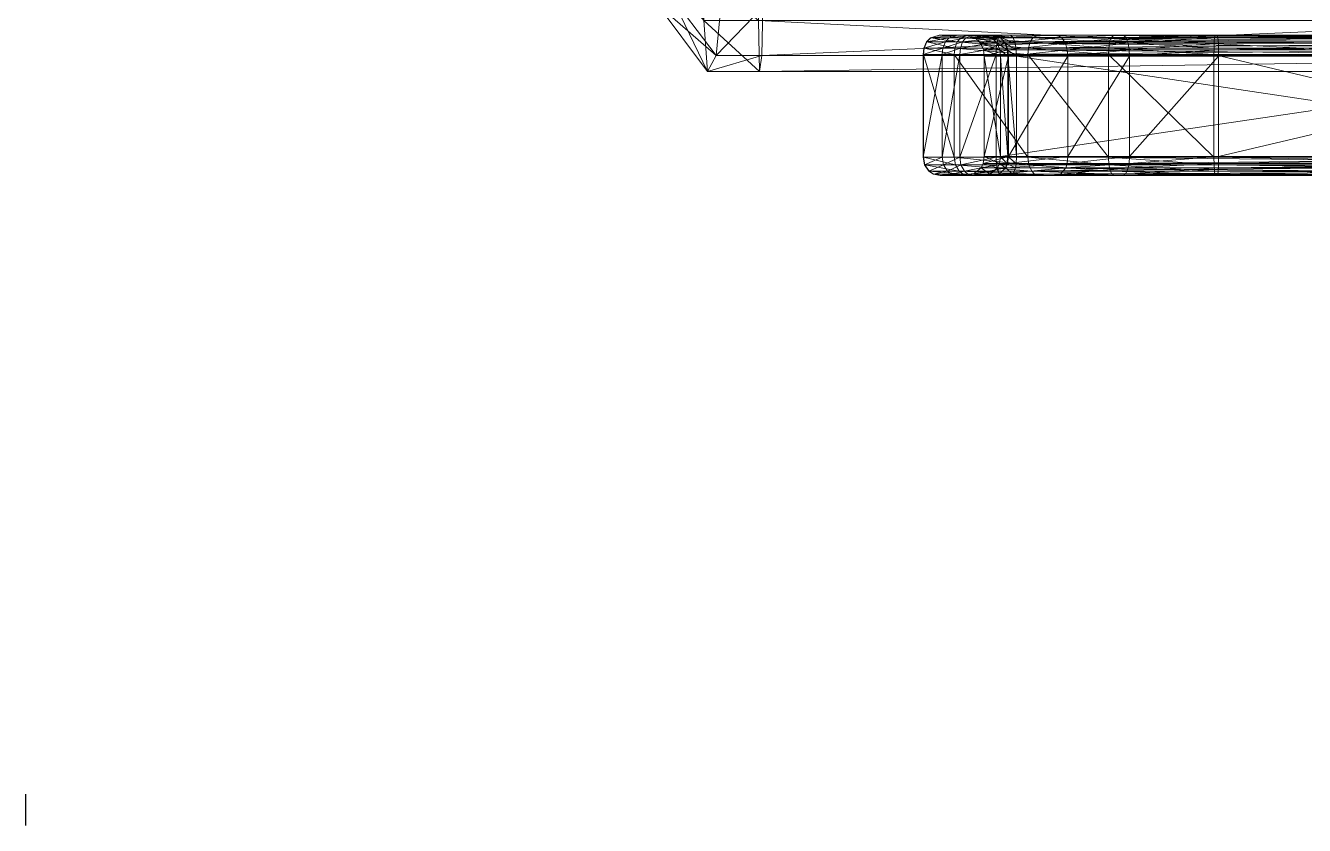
# Model space of a CAD drawing. Header units: millimetres. Extents: x 31518 to 88853, y -87450 to 166285.
# Drawn here: x 46563 to 47137, y -84835 to -84476 of the extents above; entities that cross this region are included whole.
import ezdxf

# ---------------------------------------------------------------- set-up
doc = ezdxf.new("R2010")
doc.units = ezdxf.units.MM

# ---------------------------------------------------------------- blocks, each defined once
blk = doc.blocks.new('转轮')
blk.add_line((131.78, -23, 189.19), (131.78, -9, 189.19))
blk = doc.blocks.new('932-24附柜')
at = {"color": 0}
blk.add_blockref('转轮', (1233.74, 250.68, -180.29), dxfattribs=at)
blk = doc.blocks.new('932-24大班台')
at = {"color": 0, "linetype": 'ByBlock', "lineweight": 0, "rotation": 90}
blk.add_blockref('932-24附柜', (2890.64, -1847.65, -0.46), dxfattribs=at)
blk = doc.blocks.new('08')
at = {"color": 0, "linetype": 'ByBlock', "lineweight": 0}
mesh = blk.add_polyface(dxfattribs=at)
corners = [(286.91, 180.6, 630), (263.99, 161.33, 634.99), (263.99, 147.09, 545.26), (286.91, 166.92, 543.42), (243.32, 160.25, 635.27), (243.32, 145.99, 545.37), (130.78, 179.27, 630.35), (130.78, 165.54, 543.55), (263.99, 161.46, 504.27), (286.91, 175.3, 489.96), (243.32, 160.68, 505.07), (130.78, 174.34, 490.95), (263.99, -275.32, 521.36), (243.32, -275.35, 522.47), (130.78, -274.93, 502.83), (124.19, 176.86, 488.35), (124.19, -274.85, 499.22), (121.13, 180.14, 484.96), (121.13, -274.75, 494.49), (120.95, 185.05, 479.88), (120.95, -274.6, 487.43), (121, 190.47, 474.29), (121, -274.43, 479.65), (118.34, 184.96, 479.98), (118.34, -274.6, 487.56), (116.47, 181.41, 483.66), (116.47, -274.71, 492.68), (110.3, 177.93, 487.25), (110.3, -274.82, 497.68), (103.68, 176.98, 488.23), (103.68, -274.85, 499.05), (-12.28, 248.61, 414.2), (112.76, 243.63, 419.35), (112.76, -272.8, 403.21), (257.95, 225.14, 438.46), (257.95, -273.37, 429.8), (279.69, 207.95, 456.23), (279.69, -273.9, 454.52), (286.91, -274.9, 501.46)]
mesh.append_faces([[corners[k] for k in face] for face in [(0, 2, 3), (1, 5, 2), (4, 7, 5), (3, 8, 9), (2, 10, 8), (5, 11, 10), (17, 20, 18), (19, 22, 20), (21, 24, 22), (23, 26, 24), (25, 28, 26), (32, 35, 33), (34, 37, 35), (36, 38, 37)]], dxfattribs={"vtx0": -1, "color": 0})
mesh.append_faces([[corners[k] for k in face] for face in [(0, 1, 2), (1, 4, 5), (4, 6, 7), (3, 2, 8), (2, 5, 10), (5, 7, 11), (9, 8, 12), (8, 10, 13), (10, 11, 14), (11, 15, 16), (15, 17, 18), (17, 19, 20), (19, 21, 22), (21, 23, 24), (23, 25, 26), (25, 27, 28), (27, 29, 30), (31, 32, 33), (32, 34, 35), (34, 36, 37), (36, 9, 38)]], dxfattribs={"vtx2": -1, "color": 0})
mesh = blk.add_polyface(dxfattribs=at)
corners = [(286.91, 175.3, 489.96), (263.99, -275.32, 521.36), (286.91, -274.9, 501.46), (263.99, 161.46, 504.27), (243.32, -275.35, 522.47), (243.32, 160.68, 505.07), (130.78, -274.93, 502.83), (130.78, 174.34, 490.95), (124.19, -274.85, 499.22), (124.19, 176.86, 488.35), (121.13, -274.75, 494.49), (263.99, -299.88, 520.21), (286.91, -298.25, 500.37), (243.32, -299.97, 521.32), (130.78, -298.36, 501.74), (124.19, -298.06, 498.14), (121.13, -297.68, 493.43), (120.95, -274.6, 487.43), (120.95, -297.1, 486.39), (121, -274.43, 479.65), (121, -296.46, 478.63), (118.34, -274.6, 487.56), (118.34, -297.11, 486.52), (116.47, -274.71, 492.68), (116.47, -297.53, 491.62), (112.76, -272.8, 403.21), (257.95, -273.37, 429.8), (257.95, -292.36, 428.94), (112.76, -290.17, 402.44), (279.69, -273.9, 454.52), (279.69, -294.39, 453.58), (116.81, -321.07, 491.29), (110.9, -320.74, 488.06), (108.16, -320.31, 483.85), (230.76, -314.44, 426.17), (100.66, -312.02, 402.46), (250.24, -316.68, 448.21), (256.71, -320.94, 490.06)]
mesh.append_faces([[corners[k] for k in face] for face in [(0, 1, 2), (3, 4, 1), (5, 6, 4), (7, 8, 6), (9, 10, 8), (2, 11, 12), (1, 13, 11), (4, 14, 13), (6, 15, 14), (8, 16, 15), (10, 18, 16), (17, 20, 18), (19, 22, 20), (21, 24, 22), (25, 27, 28), (26, 30, 27), (29, 12, 30), (28, 34, 35)]], dxfattribs={"vtx0": -1, "color": 0})
mesh.append_faces([[corners[k] for k in face] for face in [(2, 1, 11), (1, 4, 13), (4, 6, 14), (6, 8, 15), (8, 10, 16), (10, 17, 18), (17, 19, 20), (19, 21, 22), (21, 23, 24), (25, 26, 27), (26, 29, 30), (29, 2, 12), (13, 14, 31), (14, 15, 32), (15, 16, 33), (28, 27, 34), (27, 30, 36), (30, 12, 37)]], dxfattribs={"vtx2": -1, "color": 0})
mesh = blk.add_polyface(dxfattribs=at)
corners = [(270.63, -162.11, 493.27), (271.6, -160.87, 496.75), (271.6, 141.73, 501.18), (274.2, -159.97, 499.29), (274.2, 141.45, 503.86), (277.17, -159.56, 500.46), (277.17, 141.33, 505.1), (280.06, -159.45, 500.77), (280.06, 141.29, 505.43), (325.08, -159.45, 500.77), (325.08, 141.29, 505.43), (328.22, -159.61, 500.32), (328.22, 141.34, 504.94), (330.13, -159.91, 499.46), (330.13, 141.44, 504.04), (333.02, -161.09, 496.14), (333.02, 141.8, 500.53), (333.59, -162.11, 493.27), (333.59, 142.11, 497.51), (333.59, -166.07, 482.09), (333.59, 143.33, 485.71), (332.99, -167.1, 479.18), (332.99, 143.65, 482.64), (331.71, -167.78, 477.28), (331.71, 143.86, 480.63), (328.85, -168.43, 475.43), (328.85, 144.06, 478.68), (325.32, -168.65, 474.83), (325.32, 144.12, 478.04), (279.33, -168.65, 474.83), (279.33, 144.12, 478.04), (276.42, -168.53, 475.16), (276.42, 144.09, 478.39), (273.62, -168.11, 476.34), (273.62, 143.96, 479.64), (271.82, -167.52, 478.01), (271.82, 143.78, 481.4), (270.63, -166.23, 481.64), (270.63, 143.38, 485.23), (270.63, 142.11, 497.51), (333.59, 122.93, 702.34), (333.59, -70.12, 718.12), (333.59, -69.22, 706.29), (333.59, 123.16, 714.2), (332.99, -70.35, 721.19), (332.99, 123.22, 717.28), (331.71, -70.5, 723.21), (331.71, 123.26, 719.31), (328.85, -70.65, 725.17), (328.85, 123.3, 721.27), (325.32, -70.7, 725.8), (325.32, 123.31, 721.91), (279.33, -70.7, 725.8), (279.33, 123.31, 721.91), (276.42, -70.68, 725.45), (276.42, 123.31, 721.55), (273.62, -70.58, 724.21), (273.62, 123.28, 720.3), (271.82, -70.45, 722.44), (271.82, 123.25, 718.53), (270.63, -70.15, 718.6), (270.63, -69.22, 706.29), (271.6, -68.94, 702.61), (271.6, -110.18, 695.56), (274.2, -68.74, 699.92), (274.2, -109.26, 693.02), (277.17, -68.64, 698.68), (277.17, -108.83, 691.85), (280.06, -68.62, 698.35), (280.06, -108.72, 691.54), (325.08, -68.62, 698.35), (325.08, -108.72, 691.54), (328.22, -68.65, 698.84), (328.22, -108.88, 692), (330.13, -68.72, 699.74), (330.13, -109.2, 692.85), (333.02, -68.99, 703.26), (333.02, -110.4, 696.16), (333.59, -111.44, 699.02), (333.59, -115.49, 710.17), (332.99, -116.55, 713.07), (331.71, -117.24, 714.97), (328.85, -117.91, 716.82), (325.32, -118.13, 717.42), (279.33, -118.13, 717.42), (276.42, -118, 717.08), (273.62, -117.58, 715.91), (271.82, -116.97, 714.24), (270.63, -115.66, 710.63), (270.63, -111.44, 699.02)]
mesh.append_faces([[corners[k] for k in face] for face in [(40, 41, 42), (43, 44, 41), (45, 46, 44), (47, 48, 46), (49, 50, 48), (51, 52, 50), (53, 54, 52), (55, 56, 54), (57, 58, 56), (59, 60, 58)]], dxfattribs={"vtx0": -1, "color": 0})
mesh.append_faces([[corners[k] for k in face] for face in [(0, 1, 2), (1, 3, 4), (3, 5, 6), (5, 7, 8), (7, 9, 10), (9, 11, 12), (11, 13, 14), (13, 15, 16), (15, 17, 18), (17, 19, 20), (19, 21, 22), (21, 23, 24), (23, 25, 26), (25, 27, 28), (27, 29, 30), (29, 31, 32), (31, 33, 34), (33, 35, 36), (35, 37, 38), (37, 0, 39), (61, 62, 63), (62, 64, 65), (64, 66, 67), (66, 68, 69), (68, 70, 71), (70, 72, 73), (72, 74, 75), (74, 76, 77), (76, 42, 78), (42, 41, 79), (41, 44, 80), (44, 46, 81), (46, 48, 82), (48, 50, 83), (50, 52, 84), (52, 54, 85), (54, 56, 86), (56, 58, 87), (58, 60, 88), (60, 61, 89)]], dxfattribs={"vtx2": -1, "color": 0})
mesh = blk.add_polyface(dxfattribs=at)
corners = [(270.63, -162.11, 493.27), (271.6, 141.73, 501.18), (270.63, 142.11, 497.51), (271.6, -160.87, 496.75), (274.2, 141.45, 503.86), (274.2, -159.97, 499.29), (277.17, 141.33, 505.1), (277.17, -159.56, 500.46), (280.06, 141.29, 505.43), (280.06, -159.45, 500.77), (325.08, 141.29, 505.43), (325.08, -159.45, 500.77), (328.22, 141.34, 504.94), (328.22, -159.61, 500.32), (330.13, 141.44, 504.04), (330.13, -159.91, 499.46), (333.02, 141.8, 500.53), (333.02, -161.09, 496.14), (333.59, 142.11, 497.51), (333.59, -162.11, 493.27), (333.59, 143.33, 485.71), (333.59, -166.07, 482.09), (332.99, 143.65, 482.64), (332.99, -167.1, 479.18), (331.71, 143.86, 480.63), (331.71, -167.78, 477.28), (328.85, 144.06, 478.68), (328.85, -168.43, 475.43), (325.32, 144.12, 478.04), (325.32, -168.65, 474.83), (279.33, 144.12, 478.04), (279.33, -168.65, 474.83), (276.42, 144.09, 478.39), (276.42, -168.53, 475.16), (273.62, 143.96, 479.64), (273.62, -168.11, 476.34), (271.82, 143.78, 481.4), (271.82, -167.52, 478.01), (270.63, 143.38, 485.23), (270.63, -166.23, 481.64), (270.63, 122.93, 702.34), (271.6, 122.86, 698.65), (271.6, -68.94, 702.61), (270.63, -69.22, 706.29), (274.2, 122.81, 695.95), (274.2, -68.74, 699.92), (277.17, 122.78, 694.71), (277.17, -68.64, 698.68), (280.06, 122.78, 694.38), (280.06, -68.62, 698.35), (325.08, 122.78, 694.38), (325.08, -68.62, 698.35), (328.22, 122.78, 694.87), (328.22, -68.65, 698.84), (330.13, 122.8, 695.78), (330.13, -68.72, 699.74), (333.02, 122.87, 699.3), (333.02, -68.99, 703.26), (333.59, 122.93, 702.34), (333.59, -69.22, 706.29), (333.59, 123.16, 714.2), (333.59, -70.12, 718.12), (332.99, 123.22, 717.28), (332.99, -70.35, 721.19), (331.71, 123.26, 719.31), (331.71, -70.5, 723.21), (328.85, 123.3, 721.27), (328.85, -70.65, 725.17), (325.32, 123.31, 721.91), (325.32, -70.7, 725.8), (279.33, 123.31, 721.91), (279.33, -70.7, 725.8), (276.42, 123.31, 721.55), (276.42, -70.68, 725.45), (273.62, 123.28, 720.3), (273.62, -70.58, 724.21), (271.82, 123.25, 718.53), (271.82, -70.45, 722.44), (270.63, 123.17, 714.68), (270.63, -70.15, 718.6)]
mesh.append_faces([[corners[k] for k in face] for face in [(0, 1, 2), (3, 4, 1), (5, 6, 4), (7, 8, 6), (9, 10, 8), (11, 12, 10), (13, 14, 12), (15, 16, 14), (17, 18, 16), (19, 20, 18), (21, 22, 20), (23, 24, 22), (25, 26, 24), (27, 28, 26), (29, 30, 28), (31, 32, 30), (33, 34, 32), (35, 36, 34), (37, 38, 36), (39, 2, 38), (40, 42, 43), (41, 45, 42), (44, 47, 45), (46, 49, 47), (48, 51, 49), (50, 53, 51), (52, 55, 53), (54, 57, 55), (56, 59, 57), (78, 43, 79)]], dxfattribs={"vtx0": -1, "color": 0})
mesh.append_faces([[corners[k] for k in face] for face in [(40, 41, 42), (41, 44, 45), (44, 46, 47), (46, 48, 49), (48, 50, 51), (50, 52, 53), (52, 54, 55), (54, 56, 57), (56, 58, 59), (58, 60, 61), (60, 62, 63), (62, 64, 65), (64, 66, 67), (66, 68, 69), (68, 70, 71), (70, 72, 73), (72, 74, 75), (74, 76, 77), (76, 78, 79), (78, 40, 43)]], dxfattribs={"vtx2": -1, "color": 0})
mesh = blk.add_polyface(dxfattribs=at)
corners = [(270.63, -69.22, 706.29), (271.6, -110.18, 695.56), (270.63, -111.44, 699.02), (271.6, -68.94, 702.61), (274.2, -109.26, 693.02), (274.2, -68.74, 699.92), (277.17, -108.83, 691.85), (277.17, -68.64, 698.68), (280.06, -108.72, 691.54), (280.06, -68.62, 698.35), (325.08, -108.72, 691.54), (325.08, -68.62, 698.35), (328.22, -108.88, 692), (328.22, -68.65, 698.84), (330.13, -109.2, 692.85), (330.13, -68.72, 699.74), (333.02, -110.4, 696.16), (333.02, -68.99, 703.26), (333.59, -111.44, 699.02), (333.59, -69.22, 706.29), (333.59, -115.49, 710.17), (333.59, -70.12, 718.12), (332.99, -116.55, 713.07), (332.99, -70.35, 721.19), (331.71, -117.24, 714.97), (331.71, -70.5, 723.21), (328.85, -117.91, 716.82), (328.85, -70.65, 725.17), (325.32, -118.13, 717.42), (325.32, -70.7, 725.8), (279.33, -118.13, 717.42), (279.33, -70.7, 725.8), (276.42, -118, 717.08), (276.42, -70.68, 725.45), (273.62, -117.58, 715.91), (273.62, -70.58, 724.21), (271.82, -116.97, 714.24), (271.82, -70.45, 722.44), (270.63, -115.66, 710.63), (270.63, -70.15, 718.6), (271.6, -139.19, 678.75), (270.63, -141.59, 681.55), (274.2, -137.43, 676.69), (277.17, -136.63, 675.75), (280.06, -136.41, 675.5), (325.08, -136.41, 675.5), (328.22, -136.73, 675.87), (330.13, -137.32, 676.56), (333.02, -139.61, 679.24), (333.59, -141.59, 681.55), (333.59, -149.3, 690.56), (332.99, -151.3, 692.91), (331.71, -152.62, 694.44), (328.85, -153.9, 695.94), (325.32, -154.31, 696.42), (279.33, -154.31, 696.42), (276.42, -154.08, 696.15), (273.62, -153.27, 695.2), (271.82, -152.12, 693.86), (270.63, -149.61, 690.93)]
mesh.append_faces([[corners[k] for k in face] for face in [(0, 1, 2), (3, 4, 1), (5, 6, 4), (7, 8, 6), (9, 10, 8), (11, 12, 10), (13, 14, 12), (15, 16, 14), (17, 18, 16), (19, 20, 18), (21, 22, 20), (23, 24, 22), (25, 26, 24), (27, 28, 26), (29, 30, 28), (31, 32, 30), (33, 34, 32), (35, 36, 34), (37, 38, 36), (39, 2, 38), (2, 40, 41), (1, 42, 40), (4, 43, 42), (6, 44, 43), (8, 45, 44), (10, 46, 45), (12, 47, 46), (14, 48, 47), (16, 49, 48), (18, 50, 49)]], dxfattribs={"vtx0": -1, "color": 0})
mesh.append_faces([[corners[k] for k in face] for face in [(2, 1, 40), (1, 4, 42), (4, 6, 43), (6, 8, 44), (8, 10, 45), (10, 12, 46), (12, 14, 47), (14, 16, 48), (16, 18, 49), (18, 20, 50), (20, 22, 51), (22, 24, 52), (24, 26, 53), (26, 28, 54), (28, 30, 55), (30, 32, 56), (32, 34, 57), (34, 36, 58), (36, 38, 59), (38, 2, 41)]], dxfattribs={"vtx2": -1, "color": 0})
mesh = blk.add_polyface(dxfattribs=at)
corners = [(333.59, -115.49, 710.17), (332.99, -151.3, 692.91), (333.59, -149.3, 690.56), (332.99, -116.55, 713.07), (331.71, -152.62, 694.44), (331.71, -117.24, 714.97), (328.85, -153.9, 695.94), (328.85, -117.91, 716.82), (325.32, -154.31, 696.42), (325.32, -118.13, 717.42), (279.33, -154.31, 696.42), (279.33, -118.13, 717.42), (276.42, -154.08, 696.15), (276.42, -118, 717.08), (273.62, -153.27, 695.2), (273.62, -117.58, 715.91), (271.82, -152.12, 693.86), (271.82, -116.97, 714.24), (270.63, -149.61, 690.93), (270.63, -115.66, 710.63), (270.63, -141.59, 681.55), (271.6, -139.19, 678.75), (271.6, -166.85, 644.65), (270.63, -170.13, 646.35), (274.2, -137.43, 676.69), (274.2, -164.46, 643.4), (277.17, -136.63, 675.75), (277.17, -163.36, 642.83), (280.06, -136.41, 675.5), (280.06, -163.07, 642.68), (325.08, -136.41, 675.5), (325.08, -163.07, 642.68), (328.22, -136.73, 675.87), (328.22, -163.49, 642.9), (330.13, -137.32, 676.56), (330.13, -164.3, 643.32), (333.02, -139.61, 679.24), (333.02, -167.43, 644.95), (333.59, -141.59, 681.55), (333.59, -170.13, 646.35), (333.59, -180.65, 651.83), (332.99, -183.38, 653.25), (331.71, -185.18, 654.19), (271.82, -184.49, 653.83), (270.63, -181.08, 652.05), (270.63, -169.59, 499.8), (271.6, -160.87, 496.75), (270.63, -162.11, 493.27), (271.6, -166.69, 502.1), (274.2, -164.58, 503.77), (274.2, -159.97, 499.29), (277.17, -163.61, 504.54), (277.17, -159.56, 500.46), (280.06, -163.35, 504.75), (280.06, -159.45, 500.77), (325.08, -163.35, 504.75), (325.08, -159.45, 500.77), (328.22, -163.73, 504.45), (328.22, -159.61, 500.32), (330.13, -164.44, 503.88), (330.13, -159.91, 499.46), (333.02, -161.09, 496.14), (333.02, -167.2, 501.69), (333.59, -162.11, 493.27)]
mesh.append_faces([[corners[k] for k in face] for face in [(0, 1, 2), (3, 4, 1), (5, 6, 4), (7, 8, 6), (9, 10, 8), (11, 12, 10), (13, 14, 12), (15, 16, 14), (17, 18, 16), (19, 20, 18), (20, 22, 23), (21, 25, 22), (24, 27, 25), (26, 29, 27), (28, 31, 29), (30, 33, 31), (32, 35, 33), (34, 37, 35), (36, 39, 37), (38, 40, 39), (45, 46, 47), (48, 50, 46), (49, 52, 50), (51, 54, 52), (53, 56, 54), (55, 58, 56), (57, 60, 58), (59, 61, 60), (62, 63, 61)]], dxfattribs={"vtx0": -1, "color": 0})
mesh.append_faces([[corners[k] for k in face] for face in [(20, 21, 22), (21, 24, 25), (24, 26, 27), (26, 28, 29), (28, 30, 31), (30, 32, 33), (32, 34, 35), (34, 36, 37), (36, 38, 39), (38, 2, 40), (2, 1, 41), (1, 4, 42), (14, 16, 43), (16, 18, 44), (18, 20, 23), (48, 49, 50), (49, 51, 52), (51, 53, 54), (53, 55, 56), (55, 57, 58), (57, 59, 60)]], dxfattribs={"vtx2": -1, "color": 0})
mesh = blk.add_polyface(dxfattribs=at)
corners = [(333.59, -149.3, 690.56), (332.99, -183.38, 653.25), (333.59, -180.65, 651.83), (332.99, -151.3, 692.91), (331.71, -185.18, 654.19), (331.71, -152.62, 694.44), (328.85, -153.9, 695.94), (328.85, -186.92, 655.09), (325.32, -154.31, 696.42), (325.32, -187.49, 655.39), (279.33, -187.49, 655.39), (280.06, -163.07, 642.68), (325.08, -163.07, 642.68), (325.08, -174.01, 603.92), (328.22, -163.49, 642.9), (328.22, -174.49, 603.99), (330.13, -164.3, 643.32), (330.13, -175.39, 604.12), (333.02, -167.43, 644.95), (333.02, -178.88, 604.61), (333.59, -170.13, 646.35), (333.59, -181.89, 605.03), (280.06, -174.01, 603.92), (325.08, -173.97, 556.72), (328.22, -174.46, 556.68), (330.13, -175.36, 556.6), (333.02, -178.87, 556.32), (280.06, -173.97, 556.72), (325.08, -166.68, 511.72), (328.22, -167.14, 511.57), (330.13, -168.01, 511.29), (333.02, -171.36, 510.2), (333.59, -174.25, 509.26), (280.06, -166.68, 511.72), (325.08, -163.35, 504.75), (328.22, -163.73, 504.45), (330.13, -164.44, 503.88), (333.02, -167.2, 501.69), (333.59, -169.59, 499.8), (333.59, -178.88, 492.44), (333.02, -161.09, 496.14), (333.59, -162.11, 493.27), (333.59, -166.07, 482.09), (332.99, -181.3, 490.52), (332.99, -167.1, 479.18), (331.71, -167.78, 477.28), (331.71, -182.88, 489.26), (328.85, -168.43, 475.43), (328.85, -184.42, 488.04), (325.32, -168.65, 474.83), (325.32, -184.92, 487.65), (279.33, -168.65, 474.83)]
mesh.append_faces([[corners[k] for k in face] for face in [(0, 1, 2), (3, 4, 1), (5, 7, 4), (6, 9, 7), (8, 10, 9), (12, 15, 13), (14, 17, 15), (16, 19, 17), (18, 21, 19), (13, 24, 23), (15, 25, 24), (17, 26, 25), (23, 29, 28), (24, 30, 29), (25, 31, 30), (26, 32, 31), (28, 35, 34), (29, 36, 35), (30, 37, 36), (31, 38, 37), (32, 39, 38), (38, 42, 41), (39, 44, 42), (43, 45, 44), (46, 47, 45), (48, 49, 47), (50, 51, 49)]], dxfattribs={"vtx0": -1, "color": 0})
mesh.append_faces([[corners[k] for k in face] for face in [(5, 6, 7), (6, 8, 9), (11, 12, 13), (12, 14, 15), (14, 16, 17), (16, 18, 19), (18, 20, 21), (22, 13, 23), (13, 15, 24), (15, 17, 25), (27, 23, 28), (23, 24, 29), (24, 25, 30), (25, 26, 31), (33, 28, 34), (28, 29, 35), (29, 30, 36), (30, 31, 37), (31, 32, 38), (36, 37, 40), (37, 38, 41), (38, 39, 42), (39, 43, 44)]], dxfattribs={"vtx2": -1, "color": 0})
mesh = blk.add_polyface(dxfattribs=at)
corners = [(325.32, -154.31, 696.42), (279.33, -154.31, 696.42), (279.33, -187.49, 655.39), (276.42, -154.08, 696.15), (276.42, -187.17, 655.22), (273.62, -153.27, 695.2), (273.62, -186.06, 654.65), (271.82, -184.49, 653.83), (271.82, -152.12, 693.86), (270.63, -181.08, 652.05), (270.63, -149.61, 690.93), (270.63, -170.13, 646.35), (271.6, -166.85, 644.65), (271.6, -178.24, 604.52), (270.63, -181.89, 605.03), (274.2, -164.46, 643.4), (274.2, -175.57, 604.14), (277.17, -163.36, 642.83), (277.17, -174.34, 603.97), (280.06, -163.07, 642.68), (280.06, -174.01, 603.92), (325.08, -174.01, 603.92), (274.2, -175.54, 556.59), (277.17, -174.3, 556.69), (280.06, -173.97, 556.72), (325.08, -173.97, 556.72), (270.63, -181.91, 556.07), (271.6, -178.23, 556.37), (271.6, -170.74, 510.4), (270.63, -174.25, 509.26), (274.2, -168.18, 511.23), (277.17, -167, 511.62), (280.06, -166.68, 511.72), (325.08, -166.68, 511.72), (271.6, -166.69, 502.1), (270.63, -169.59, 499.8), (274.2, -164.58, 503.77), (277.17, -163.61, 504.54), (280.06, -163.35, 504.75), (325.08, -163.35, 504.75), (270.63, -186, 505.46), (271.6, -160.87, 496.75), (279.33, -184.92, 487.65), (276.42, -168.53, 475.16), (279.33, -168.65, 474.83), (276.42, -184.64, 487.87), (273.62, -168.11, 476.34), (273.62, -183.67, 488.64), (271.82, -167.52, 478.01), (271.82, -182.28, 489.74), (270.63, -179.26, 492.14), (270.63, -166.23, 481.64), (270.63, -162.11, 493.27)]
mesh.append_faces([[corners[k] for k in face] for face in [(1, 4, 2), (3, 6, 4), (5, 7, 6), (8, 9, 7), (10, 11, 9), (11, 13, 14), (12, 16, 13), (15, 18, 16), (17, 20, 18), (19, 21, 20), (16, 23, 22), (18, 24, 23), (20, 25, 24), (26, 28, 29), (27, 30, 28), (22, 31, 30), (23, 32, 31), (24, 33, 32), (29, 34, 35), (28, 36, 34), (30, 37, 36), (31, 38, 37), (32, 39, 38), (42, 43, 44), (45, 46, 43), (47, 48, 46), (49, 51, 48), (50, 52, 51)]], dxfattribs={"vtx0": -1, "color": 0})
mesh.append_faces([[corners[k] for k in face] for face in [(0, 1, 2), (1, 3, 4), (3, 5, 6), (11, 12, 13), (12, 15, 16), (15, 17, 18), (17, 19, 20), (13, 16, 22), (16, 18, 23), (18, 20, 24), (26, 27, 28), (27, 22, 30), (22, 23, 31), (23, 24, 32), (29, 28, 34), (28, 30, 36), (30, 31, 37), (31, 32, 38), (40, 29, 35), (35, 34, 41), (49, 50, 51), (50, 35, 52)]], dxfattribs={"vtx2": -1, "color": 0})
mesh = blk.add_polyface(dxfattribs=at)
corners = [(325.32, -187.49, 655.39), (279.33, -187.49, 655.39), (279.33, -201.27, 607.76), (276.42, -187.17, 655.22), (276.42, -200.92, 607.71), (273.62, -186.06, 654.65), (273.62, -199.69, 607.54), (271.82, -184.49, 653.83), (271.82, -197.93, 607.29), (270.63, -181.08, 652.05), (270.63, -194.12, 606.75), (270.63, -170.13, 646.35), (270.63, -181.89, 605.03), (271.6, -178.24, 604.52), (271.6, -178.23, 556.37), (270.63, -181.91, 556.07), (274.2, -175.54, 556.59), (325.32, -201.27, 607.76), (279.33, -201.41, 554.49), (276.42, -201.06, 554.52), (273.62, -199.82, 554.62), (271.82, -198.05, 554.76), (270.63, -194.21, 555.07), (325.32, -201.41, 554.49), (279.33, -192.87, 503.23), (276.42, -192.53, 503.34), (273.62, -191.35, 503.72), (271.82, -189.66, 504.27), (270.63, -186, 505.46), (270.63, -174.25, 509.26), (325.32, -192.87, 503.23), (279.33, -184.92, 487.65), (276.42, -184.64, 487.87), (273.62, -183.67, 488.64), (271.82, -182.28, 489.74), (270.63, -179.26, 492.14), (270.63, -169.59, 499.8), (325.32, -184.92, 487.65), (279.33, -168.65, 474.83), (276.42, -168.53, 475.16), (273.62, -168.11, 476.34), (271.82, -167.52, 478.01)]
mesh.append_faces([[corners[k] for k in face] for face in [(1, 4, 2), (3, 6, 4), (5, 8, 6), (7, 10, 8), (9, 12, 10), (12, 14, 15), (13, 16, 14), (2, 19, 18), (4, 20, 19), (6, 21, 20), (8, 22, 21), (10, 15, 22), (18, 25, 24), (19, 26, 25), (20, 27, 26), (21, 28, 27), (22, 29, 28), (24, 32, 31), (25, 33, 32), (26, 34, 33), (27, 35, 34), (28, 36, 35)]], dxfattribs={"vtx0": -1, "color": 0})
mesh.append_faces([[corners[k] for k in face] for face in [(0, 1, 2), (1, 3, 4), (3, 5, 6), (5, 7, 8), (7, 9, 10), (9, 11, 12), (12, 13, 14), (17, 2, 18), (2, 4, 19), (4, 6, 20), (6, 8, 21), (8, 10, 22), (10, 12, 15), (23, 18, 24), (18, 19, 25), (19, 20, 26), (20, 21, 27), (21, 22, 28), (22, 15, 29), (30, 24, 31), (24, 25, 32), (25, 26, 33), (26, 27, 34), (27, 28, 35), (37, 31, 38), (31, 32, 39), (32, 33, 40), (33, 34, 41)]], dxfattribs={"vtx2": -1, "color": 0})
mesh = blk.add_polyface(dxfattribs=at)
corners = [(333.59, -170.13, 646.35), (333.59, -180.65, 651.83), (333.59, -193.64, 606.69), (333.59, -181.89, 605.03), (332.99, -183.38, 653.25), (332.99, -196.69, 607.12), (331.71, -185.18, 654.19), (331.71, -198.7, 607.4), (328.85, -186.92, 655.09), (328.85, -200.64, 607.67), (325.32, -187.49, 655.39), (325.32, -201.27, 607.76), (279.33, -201.27, 607.76), (330.13, -175.39, 604.12), (333.02, -178.88, 604.61), (333.02, -178.87, 556.32), (333.59, -181.91, 556.07), (333.59, -193.73, 555.11), (332.99, -196.8, 554.86), (331.71, -198.82, 554.7), (328.85, -200.78, 554.54), (325.32, -201.41, 554.49), (279.33, -201.41, 554.49), (333.59, -174.25, 509.26), (333.59, -185.54, 505.61), (332.99, -188.47, 504.65), (331.71, -190.4, 504.03), (328.85, -192.26, 503.42), (325.32, -192.87, 503.23), (279.33, -192.87, 503.23), (333.59, -178.88, 492.44), (332.99, -181.3, 490.52), (331.71, -182.88, 489.26), (328.85, -184.42, 488.04), (325.32, -184.92, 487.65), (279.33, -184.92, 487.65), (331.71, -167.78, 477.28), (328.85, -168.43, 475.43), (325.32, -168.65, 474.83)]
mesh.append_faces([[corners[k] for k in face] for face in [(0, 2, 3), (1, 5, 2), (4, 7, 5), (6, 9, 7), (8, 11, 9), (10, 12, 11), (14, 16, 15), (3, 17, 16), (2, 18, 17), (5, 19, 18), (7, 20, 19), (9, 21, 20), (11, 22, 21), (16, 24, 23), (17, 25, 24), (18, 26, 25), (19, 27, 26), (20, 28, 27), (21, 29, 28), (24, 31, 30), (25, 32, 31), (26, 33, 32), (27, 34, 33), (28, 35, 34)]], dxfattribs={"vtx0": -1, "color": 0})
mesh.append_faces([[corners[k] for k in face] for face in [(0, 1, 2), (1, 4, 5), (4, 6, 7), (6, 8, 9), (8, 10, 11), (13, 14, 15), (14, 3, 16), (3, 2, 17), (2, 5, 18), (5, 7, 19), (7, 9, 20), (9, 11, 21), (15, 16, 23), (16, 17, 24), (17, 18, 25), (18, 19, 26), (19, 20, 27), (20, 21, 28), (23, 24, 30), (24, 25, 31), (25, 26, 32), (26, 27, 33), (27, 28, 34), (31, 32, 36), (32, 33, 37), (33, 34, 38)]], dxfattribs={"vtx2": -1, "color": 0})
mesh = blk.add_polyface(dxfattribs=at)
corners = [(286.91, -298.25, 500.37), (263.99, -299.88, 520.21), (236.17, -322.75, 507.81), (256.71, -320.94, 490.06), (243.32, -299.97, 521.32), (217.65, -322.85, 508.8), (116.81, -321.07, 491.29), (130.78, -298.36, 501.74), (110.9, -320.74, 488.06), (257.95, -292.36, 428.94), (250.24, -316.68, 448.21), (230.76, -314.44, 426.17), (279.69, -294.39, 453.58), (211.91, -331.62, 498.54), (230.37, -330.86, 482.53), (195.26, -331.66, 499.44), (104.63, -330.91, 483.64), (100.66, -312.02, 402.46), (207.05, -328.14, 424.87), (90.11, -327.13, 403.48), (224.56, -329.08, 444.76), (175.72, -335.77, 485.87), (191.08, -336.22, 472.53), (161.86, -335.75, 486.61), (86.45, -336.19, 473.46), (171.67, -337.84, 424.54), (186.24, -337.28, 441.09)]
mesh.append_faces([[corners[k] for k in face] for face in [(0, 2, 3), (1, 5, 2), (4, 6, 5), (7, 8, 6), (9, 10, 11), (12, 3, 10), (3, 13, 14), (2, 15, 13), (5, 16, 15), (17, 18, 19), (11, 20, 18), (10, 14, 20), (14, 21, 22), (13, 23, 21), (15, 24, 23), (18, 26, 25), (20, 22, 26)]], dxfattribs={"vtx0": -1, "color": 0})
mesh.append_faces([[corners[k] for k in face] for face in [(26, 21, 23), (26, 23, 24)]], dxfattribs={"vtx0": -1, "vtx2": -1, "color": 0})
mesh.append_faces([[corners[k] for k in face] for face in [(25, 26, 24)]], dxfattribs={"vtx1": -1, "vtx2": -1, "color": 0})
mesh.append_faces([[corners[k] for k in face] for face in [(0, 1, 2), (1, 4, 5), (3, 2, 13), (2, 5, 15), (5, 6, 16), (17, 11, 18), (11, 10, 20), (10, 3, 14), (14, 13, 21), (13, 15, 23), (15, 16, 24), (19, 18, 25), (18, 20, 26), (20, 14, 22), (26, 22, 21)]], dxfattribs={"vtx2": -1, "color": 0})

msp = doc.modelspace()

# ---------------------------------------------------------------- block references
for name, p, rotation in [('932-24大班台', (46080.51, -87483.77), 90), ('08', (47167.38, -84209.24, -5.99), 270)]:
    msp.add_blockref(name, p, dxfattribs=dict(rotation=rotation))

doc.saveas('drawing.dxf')
